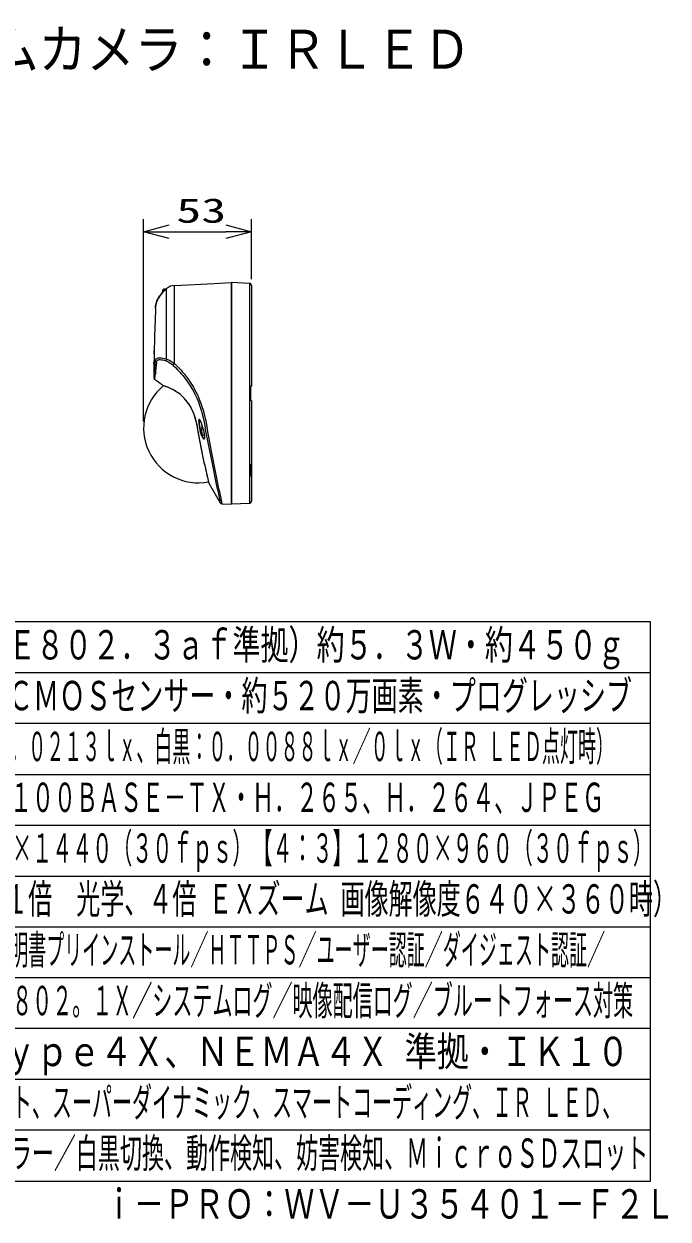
# Model space of a CAD drawing. Units: millimetres on the paper. Extents: x -63 to 64, y -58 to 59.
# Drawn here: x 0.8 to 64.1, y -58.3 to 59.2 of the extents above; entities that cross this region are included whole.
import ezdxf
from ezdxf.enums import TextEntityAlignment as Align

# ---------------------------------------------------------------- set-up
doc = ezdxf.new("R2010")
doc.units = ezdxf.units.MM
doc.layers.add('0-0_MOJI1', color=7, linetype='Continuous')
doc.layers.add('0-1_相当品', color=4, linetype='Continuous')
for name, color, linetype, lineweight in [('0-2_WAKU', 4, 'Continuous', 9), ('0-3_GAIKEI', 4, 'Continuous', 9), ('0-4_SUNPO', 7, 'Continuous', 9), ('0-5_0', 7, 'Continuous', 9)]:
    doc.layers.add(name, color=color, linetype=linetype, lineweight=lineweight)
doc.styles.add('ＭＳ ゴシック', font='')
doc.styles.get('ＭＳ ゴシック').set_extended_font_data('MS Gothic')

# ---------------------------------------------------------------- blocks, each defined once
blk = doc.blocks.new('_Open30')
at = {"layer": '0-5_0'}
blk.add_line((0, 0), (-1, 0), dxfattribs=at)
blk.add_lwpolyline([(-1, 0.2679), (0, 0), (-1, -0.2679)], dxfattribs=at)

msp = doc.modelspace()

# ---------------------------------------------------------------- linework, layer by layer
at = {"layer": '0-2_WAKU', "color": 3}
for p, q in [((62.422, 0.397), (-62.578, 0.397)), ((62.422, -54.603), (62.422, 0.397)), ((-62.578, -54.603), (62.422, -54.603))]:
    msp.add_line(p, q, dxfattribs=at)
at = {"layer": '0-2_WAKU'}
for p, q in [((62.422, -4.603), (-62.578, -4.603)), ((62.422, -9.603), (-62.578, -9.603)), ((-62.578, -14.603), (62.422, -14.603)), ((-62.578, -19.603), (62.422, -19.603)), ((-62.578, -24.603), (62.422, -24.603)), ((-62.578, -29.603), (62.422, -29.603)), ((62.422, -34.603), (-62.578, -34.603)), ((62.422, -39.603), (-62.578, -39.603)), ((62.422, -44.603), (-62.578, -44.603)), ((62.422, -49.603), (-62.578, -49.603))]:
    msp.add_line(p, q, dxfattribs=at)
at = {"layer": '0-3_GAIKEI'}
for p, q in [((14.678, 33.056), (14.678, 33.145)), ((14.678, 33.145), (14.781, 33.145)), ((15.587, 25.813), (15.587, 33.493)), ((21.158, 33.67), (21.218, 33.673)), ((21.158, 33.67), (21.158, 12.101)), ((22.969, 33.706), (22.969, 12.064)), ((14.378, 32.833), (14.379, 32.845)), ((14.378, 32.845), (14.378, 32.806)), ((14.378, 32.778), (14.379, 32.797)), ((14.378, 32.757), (14.378, 32.778)), ((14.379, 32.845), (14.382, 32.845)), ((14.379, 32.797), (14.379, 32.806)), ((13.602, 27.057), (13.602, 27.04)), ((13.585, 26.086), (13.584, 26.086)), ((13.59, 26.086), (13.587, 26.086)), ((13.618, 24.956), (13.735, 26.077)), ((13.58, 25.813), (13.581, 25.834)), ((13.604, 24.826), (13.618, 24.956)), ((23.098, 22.186), (23.098, 23.584)), ((18.278, 19.539), (18.279, 19.56)), ((18.278, 19.539), (18.278, 19.459)), ((18.278, 19.46), (18.279, 19.465)), ((18.282, 19.459), (18.278, 19.459)), ((18.278, 19.365), (18.279, 19.38)), ((18.278, 19.206), (18.278, 19.365)), ((18.278, 19.207), (18.278, 19.205)), ((18.278, 19.206), (18.279, 19.19)), ((18.278, 19.031), (18.278, 19.111)), ((18.282, 19.111), (18.278, 19.111)), ((18.278, 19.11), (18.279, 19.106)), ((18.278, 19.031), (18.279, 19.011)), ((18.279, 19.465), (18.281, 19.465)), ((18.279, 19.106), (18.281, 19.106)), ((18.388, 19.485), (18.388, 19.484)), ((23.058, 15.887), (23.158, 15.885)), ((23.058, 15.887), (23.058, 14.736)), ((23.058, 15.685), (23.158, 15.685)), ((23.058, 15.402), (23.158, 15.402)), ((21.158, 12.101), (21.218, 12.098))]:
    msp.add_line(p, q, dxfattribs=at)
at = {"layer": '0-3_GAIKEI', "color": 7}
for p, q in [((14.769, 33.135), (14.77, 33.136)), ((14.786, 33.149), (14.781, 33.145)), ((14.783, 33.147), (14.786, 33.149)), ((15.587, 33.493), (19.492, 33.698)), ((19.492, 33.698), (20.022, 33.726)), ((20.022, 33.726), (21.158, 33.785)), ((21.158, 33.785), (21.158, 11.985)), ((21.218, 33.798), (21.218, 11.973)), ((14.164, 32.493), (14.165, 32.493)), ((13.735, 31.285), (13.739, 31.389)), ((23.058, 23.584), (23.058, 22.187)), ((16.546, 22.415), (16.543, 22.419)), ((16.948, 21.901), (16.947, 21.905)), ((23.158, 22.185), (23.058, 22.187)), ((23.158, 22.185), (23.158, 12.287)), ((18.964, 14.058), (18.964, 14.059)), ((18.965, 14.055), (18.964, 14.056)), ((18.971, 14.039), (20.089, 12.131)), ((20.251, 12.033), (21.158, 11.985)), ((22.969, 12.064), (21.218, 11.973)), ((23.058, 12.114), (23.058, 12.091))]:
    msp.add_line(p, q, dxfattribs=at)
for points in [[(14.769, 33.135), (14.581, 32.966), (14.426, 32.809), (14.279, 32.641), (14.164, 32.493)], [(14.77, 33.136), (14.665, 33.044), (14.562, 32.947), (14.475, 32.861), (14.391, 32.771), (14.274, 32.635), (14.165, 32.493)], [(14.789, 33.152), (14.786, 33.149), (14.769, 33.135)], [(14.858, 33.243), (14.858, 33.217), (14.858, 33.216), (14.857, 33.215), (14.852, 33.208), (14.814, 33.173), (14.789, 33.152), (14.783, 33.147), (14.77, 33.136)], [(22.969, 33.706), (22.964, 33.706), (21.218, 33.798)], [(22.969, 33.706), (22.964, 33.706), (21.218, 33.798)], [(23.158, 33.504), (23.158, 23.585), (23.058, 23.584)], [(14.165, 32.493), (14.06, 32.339), (13.965, 32.177), (13.886, 32.014), (13.824, 31.853), (13.797, 31.763), (13.776, 31.678), (13.758, 31.577), (13.751, 31.52), (13.741, 31.409), (13.739, 31.389)], [(14.404, 23.692), (14.745, 23.573), (14.882, 23.523), (15.049, 23.457), (15.231, 23.378), (15.372, 23.31), (15.517, 23.234), (15.677, 23.141), (15.839, 23.037), (16.011, 22.912)], [(14.404, 23.692), (14.432, 23.679), (14.6, 23.621), (14.899, 23.513), (15.091, 23.436), (15.305, 23.34), (15.418, 23.284), (15.534, 23.222), (15.653, 23.154), (15.773, 23.079), (15.895, 22.996), (16.017, 22.906)], [(14.404, 23.692), (14.427, 23.681), (14.519, 23.649)], [(16.947, 21.905), (17.08, 21.698), (17.205, 21.481), (17.309, 21.276), (17.405, 21.065), (17.492, 20.848), (17.569, 20.627), (17.616, 20.476), (17.66, 20.324), (17.737, 20.016), (17.776, 19.84), (17.847, 19.485)], [(16.948, 21.901), (17.074, 21.707), (17.191, 21.504), (17.3, 21.294), (17.4, 21.075), (17.49, 20.85), (17.571, 20.619), (17.643, 20.383), (17.706, 20.142), (17.781, 19.816), (17.847, 19.485)], [(18.558, 15.929), (18.423, 16.579), (18.208, 17.64), (17.918, 19.117), (17.847, 19.485)], [(18.554, 15.938), (18.259, 17.379), (17.951, 18.941), (17.847, 19.485)]]:
    msp.add_lwpolyline(points, dxfattribs=at)
at = {"layer": '0-3_GAIKEI'}
for points in [[(14.77, 33.136), (14.77, 26.267), (14.844, 26.244), (14.92, 26.216), (15.005, 26.179), (15.091, 26.137), (15.253, 26.046), (15.422, 25.936), (15.587, 25.813)], [(14.379, 32.797), (14.382, 32.853), (14.382, 32.859), (14.382, 32.86), (14.382, 32.86), (14.381, 32.86)], [(13.585, 26.086), (13.581, 25.834), (13.58, 25.812), (13.58, 25.811), (13.58, 25.816), (13.58, 25.844), (13.583, 26.054), (13.584, 26.086)], [(13.59, 26.086), (13.584, 25.815), (13.584, 25.811), (13.584, 25.813), (13.584, 25.864), (13.587, 26.086)], [(13.735, 26.077), (13.742, 26.137), (13.748, 26.166), (13.768, 26.222), (13.801, 26.271), (13.847, 26.312), (13.907, 26.344), (13.976, 26.366), (14.053, 26.38), (14.11, 26.385), (14.169, 26.386), (14.245, 26.384), (14.323, 26.376), (14.467, 26.352), (14.614, 26.316), (14.77, 26.267)], [(13.823, 25.924), (13.828, 25.968), (13.835, 26.011), (13.853, 26.062), (13.882, 26.105), (13.922, 26.141), (13.974, 26.168), (14.018, 26.182), (14.066, 26.192), (14.123, 26.199), (14.182, 26.202), (14.309, 26.195), (14.441, 26.175), (14.578, 26.143), (14.674, 26.114), (14.771, 26.082)], [(14.771, 26.082), (14.838, 26.055), (14.905, 26.024), (15.042, 25.949), (15.179, 25.858), (15.321, 25.75), (15.461, 25.63)], [(15.461, 25.63), (15.684, 25.422), (15.902, 25.206), (16.114, 24.981), (16.265, 24.812), (16.412, 24.64), (16.623, 24.376), (16.825, 24.105), (17.019, 23.826), (17.202, 23.539), (17.318, 23.346), (17.429, 23.15), (17.569, 22.886), (17.701, 22.618), (17.824, 22.345), (17.952, 22.035), (18.068, 21.721), (18.166, 21.428), (18.255, 21.134), (18.335, 20.838), (18.424, 20.47), (18.479, 20.223), (18.58, 19.731), (18.628, 19.485)], [(15.587, 25.813), (15.811, 25.601), (16.03, 25.38), (16.242, 25.152), (16.394, 24.98), (16.542, 24.804), (16.755, 24.536), (16.959, 24.26), (17.154, 23.975), (17.34, 23.683), (17.457, 23.486), (17.569, 23.287), (17.712, 23.017), (17.846, 22.743), (17.972, 22.464), (18.103, 22.147), (18.222, 21.827), (18.334, 21.491), (18.434, 21.153), (18.495, 20.928), (18.552, 20.701), (18.621, 20.4), (18.665, 20.199), (18.746, 19.797), (18.809, 19.47)], [(18.388, 19.485), (18.322, 19.718), (18.248, 19.939), (18.205, 20.047), (18.161, 20.147), (18.115, 20.233), (18.087, 20.275), (18.059, 20.308), (18.042, 20.322), (18.027, 20.329), (18.013, 20.329), (18.002, 20.323), (17.989, 20.304), (17.98, 20.275), (17.975, 20.237), (17.972, 20.157), (17.976, 20.065), (17.984, 19.967), (18.014, 19.73), (18.056, 19.485)], [(18.066, 20.287), (18.052, 20.289), (18.04, 20.284), (18.029, 20.271), (18.021, 20.252), (18.015, 20.224), (18.009, 20.151), (18.01, 20.083), (18.022, 19.934), (18.052, 19.714), (18.093, 19.486)], [(18.388, 19.484), (18.315, 19.737), (18.247, 19.938), (18.187, 20.086), (18.14, 20.184), (18.1, 20.249), (18.066, 20.287)], [(18.418, 19.368), (18.477, 19.107), (18.502, 18.978), (18.523, 18.851), (18.539, 18.733), (18.548, 18.622), (18.55, 18.535), (18.544, 18.463), (18.537, 18.43), (18.526, 18.405), (18.514, 18.39), (18.499, 18.383), (18.483, 18.385), (18.465, 18.394), (18.442, 18.414), (18.417, 18.442), (18.38, 18.497), (18.344, 18.563), (18.308, 18.637), (18.274, 18.717), (18.212, 18.885), (18.168, 19.024), (18.128, 19.165)], [(18.534, 18.455), (18.518, 18.456), (18.5, 18.465), (18.475, 18.485), (18.448, 18.515), (18.421, 18.552), (18.385, 18.611), (18.35, 18.678), (18.285, 18.826), (18.226, 18.985), (18.165, 19.184)], [(18.28, 19.467), (18.28, 19.466), (18.28, 19.466), (18.281, 19.465), (18.282, 19.456), (18.281, 19.403), (18.279, 19.38)], [(18.28, 19.104), (18.28, 19.104), (18.28, 19.104), (18.281, 19.105), (18.282, 19.114), (18.281, 19.168), (18.279, 19.19)], [(18.417, 19.367), (18.482, 19.076), (18.523, 18.846), (18.542, 18.681), (18.547, 18.566), (18.543, 18.497), (18.531, 18.45)], [(19.819, 13.463), (19.197, 16.603), (18.628, 19.485)], [(19.987, 13.373), (19.245, 17.21), (18.809, 19.47)], [(23.058, 14.736), (23.081, 14.756), (23.101, 14.78), (23.131, 14.834), (23.152, 14.9), (23.158, 14.968)]]:
    msp.add_lwpolyline(points, dxfattribs=at)
at = {"layer": '0-3_GAIKEI', "color": 7}
msp.add_lwpolyline([(13.739, 31.389), (13.742, 31.432), (13.761, 31.594), (13.786, 31.72), (13.83, 31.871), (13.872, 31.981), (13.924, 32.097), (13.985, 32.213), (14.053, 32.328), (14.164, 32.493), (14.053, 32.328), (13.985, 32.213), (13.924, 32.097), (13.872, 31.981), (13.83, 31.871), (13.786, 31.72), (13.761, 31.594), (13.742, 31.432), (13.74, 31.391)], close=True, dxfattribs=at)
at = {"layer": '0-3_GAIKEI'}
for points in [[(13.598, 26.786), (13.596, 26.786), (13.599, 26.932), (13.602, 27.058), (13.602, 27.059), (13.602, 27.059), (13.602, 27.04)], [(13.603, 26.786), (13.599, 26.786), (13.606, 27.056), (13.606, 27.059), (13.606, 27.055)]]:
    msp.add_lwpolyline(points, close=True, dxfattribs=at)
for centre, radius, start, end in [((14.678, 32.845), 0.3, 90, 180), ((14.416, 32.847), 0.0376, 158.95998, 182.41306), ((-1.1, 27.142), 14.707, 358.61295, 359.65982), ((213.541, 22.885), 199.982, 178.88234, 179.08297), ((0.565, 26.22), 13.026, 358.22061, 359.41127), ((213.624, 22.885), 200.064, 178.88279, 179.08334), ((213.698, 22.885), 200.133, 178.88319, 179.08365), ((188.122, 8.597), 175.158, 174.32283, 174.69612), ((111.803, 14.827), 98.707, 174.18594, 174.42086), ((5.262, 25.547), 8.486, 353.98094, 354.87102), ((8.446, 25.197), 5.283, 349.79098, 354.12682), ((22.956, 20.427), 4.99, 190.88316, 194.65779), ((22.449, 20.37), 4.444, 191.46243, 195.47496), ((18.704, 19.534), 0.426, 171.3315, 176.48303), ((18.281, 19.465), 0.0024, 128.41642, 180), ((18.281, 19.106), 0.0024, 180, 231.58358), ((18.704, 19.037), 0.426, 183.51697, 188.6685), ((18.578, 19.545), 0.3, 147.66961, 169.92236), ((18.578, 19.025), 0.3, 190.07765, 262.21521), ((11.387, 17.633), 7.242, 13.86262, 14.82305), ((11.466, 17.652), 7.16, 13.85826, 14.82017), ((23.405, 17.266), 1.933, 259.65358, 262.65392), ((329.97, 75.489), 316.292, 191.30929, 191.55538), ((419.089, 91.064), 406.593, 191.01559, 191.20812)]:
    msp.add_arc(centre, radius, start, end, dxfattribs=at)
at = {"layer": '0-3_GAIKEI', "color": 7}
for centre, radius, start, end in [((15.66, 32.095), 1.4, 93, 124.96249), ((22.957, 33.505), 0.201, 359.63069, 86.71942), ((22.957, 33.505), 0.201, 359.58908, 86.73991), ((16.791, 30.585), 3.246, 138.01922, 144.01954), ((213.558, 22.885), 200, 177.59287, 179.5594), ((17.958, 19.485), 5.4, 129.5573, 280.44938), ((13.764, 24.422), 0.2, 179.55977, 233.49412), ((-17.885, -18.645), 53.245, 52.66852, 53.68951), ((13.603, 19.785), 3.947, 41.86453, 52.40975), ((13.614, 19.791), 3.934, 41.82764, 52.35223), ((12.931, 19.165), 4.861, 34.30231, 42.01755), ((12.933, 19.167), 4.858, 34.25701, 41.96328), ((129.595, 39.162), 113.443, 191.81297, 192.78671), ((128.701, 39.017), 112.537, 191.83883, 192.82407), ((19.023, 14.069), 0.06, 183.05317, 210.36314), ((20.261, 12.233), 0.2, 210.36314, 267), ((22.958, 12.264), 0.2, 273, 300), ((22.957, 12.287), 0.201, 300.1306, 0)]:
    msp.add_arc(centre, radius, start, end, dxfattribs=at)
at = {"layer": '0-3_GAIKEI'}
for centre, major_axis, ratio, start_param, end_param in [((211.947, 22.885), (0, 199.144), 0.996195, 1.5512074, 1.5547237), ((212.178, 22.885), (0, -199.373), 0.996195, 4.6928224, 4.6963347), ((14.897, 26.216), (-0.069, -0.188), 0.68457, 4.6932183, 5.7296224), ((15.598, 25.758), (-0.134, -0.148), 0.226737, 4.5419948, 5.9085468)]:
    msp.add_ellipse(centre, major_axis=major_axis, ratio=ratio, start_param=start_param, end_param=end_param, dxfattribs=at)
at = {"layer": '0-4_SUNPO'}
for p, q in [((12.558, 20.11), (12.558, 40.035)), ((23.158, 34.129), (23.158, 40.035)), ((15.058, 38.785), (20.658, 38.785))]:
    msp.add_line(p, q, dxfattribs=at)

# ---------------------------------------------------------------- block references
at = {"layer": '0-4_SUNPO', "xscale": 2.5, "yscale": 2.5, "rotation": 180}
msp.add_blockref('_Open30', (12.558, 38.785), dxfattribs=at)
at = {"layer": '0-4_SUNPO', "xscale": 2.5, "yscale": 2.5}
msp.add_blockref('_Open30', (23.158, 38.785), dxfattribs=at)

# ---------------------------------------------------------------- texts
at = {"layer": '0-0_MOJI1', "style": 'ＭＳ ゴシック'}
for s, height, width, p in [('屋外４ＭＰドームカメラ：ＩＲＬＥＤ', 3.849, 0.9, (-35.578, 53.657)), ('ＰｏＥ（ＩＥＥＥ８０２．３ａｆ準拠）約５．３Ｗ・約４５０ｇ', 2.889, 0.7, (-20.078, -4.158)), ('約１／２．７型 ＣＭＯＳセンサー・約５２０万画素・プログレッシブ', 2.889, 0.65, (-20.078, -9.158)), ('（Ｆ２．１）カラー：０．０２１３ｌｘ、白黒：０．００８８ｌｘ／０ｌｘ（ＩＲ ＬＥＤ点灯時）', 2.889, 0.45, (-20.078, -14.158)), ('１０ＢＡＳＥ－Ｔ／１００ＢＡＳＥ－ＴＸ・Ｈ．２６５、Ｈ．２６４、ＪＰＥＧ', 2.886, 0.55, (-20.078, -19.158)), ('【１６：９】２５６０×１４４０（３０ｆｐｓ）【４：３】１２８０×９６０（３０ｆｐｓ）', 2.889, 0.5, (-20.078, -24.158)), ('ｆ＝２．４ｍｍ（１倍\u3000光学、４倍 ＥＸズーム 画像解像度６４０×３６０時）', 2.889, 0.6, (-20.078, -29.158)), ('ＧｌｏｂａｌＳｉｇｎ証明書プリインストール／ＨＴＴＰＳ／ユーザー認証／ダイジェスト認証／', 2.889, 0.45, (-20.078, -34.158)), ('ホスト認証／ＩＥＥＥ８０２。１Ｘ／システムログ／映像配信ログ／ブルートフォース対策', 2.889, 0.5, (-20.078, -39.158)), ('ＩＰ６６、Ｔｙｐｅ４Ｘ、ＮＥＭＡ４Ｘ 準拠・ＩＫ１０', 2.889, 0.8, (-20.078, -44.158)), ('インテリジェントオート、スーパーダイナミック、スマートコーディング、ＩＲ ＬＥＤ、', 2.886, 0.5, (-20.078, -49.158)), ('逆光／強光補正、カラー／白黒切換、動作検知、妨害検知、ＭｉｃｒｏＳＤスロット', 2.886, 0.55, (-20.078, -54.158))]:
    msp.add_text(s, height=height, dxfattribs=dict(at, width=width)).set_placement(p, align=Align.BOTTOM_LEFT)
at = {"layer": '0-1_相当品', "style": 'ＭＳ ゴシック', "width": 0.75}
msp.add_text('ｉ－ＰＲＯ：ＷＶ－Ｕ３５４０１－Ｆ２Ｌ', height=2.889, dxfattribs=at).set_placement((8.662, -59.158), align=Align.BOTTOM_LEFT)
at = {"layer": '0-4_SUNPO', "style": 'ＭＳ ゴシック', "width": 1.5}
msp.add_text('53', height=2.405, dxfattribs=at).set_placement((15.775, 38.948), align=Align.BOTTOM_LEFT)

doc.saveas('drawing.dxf')
